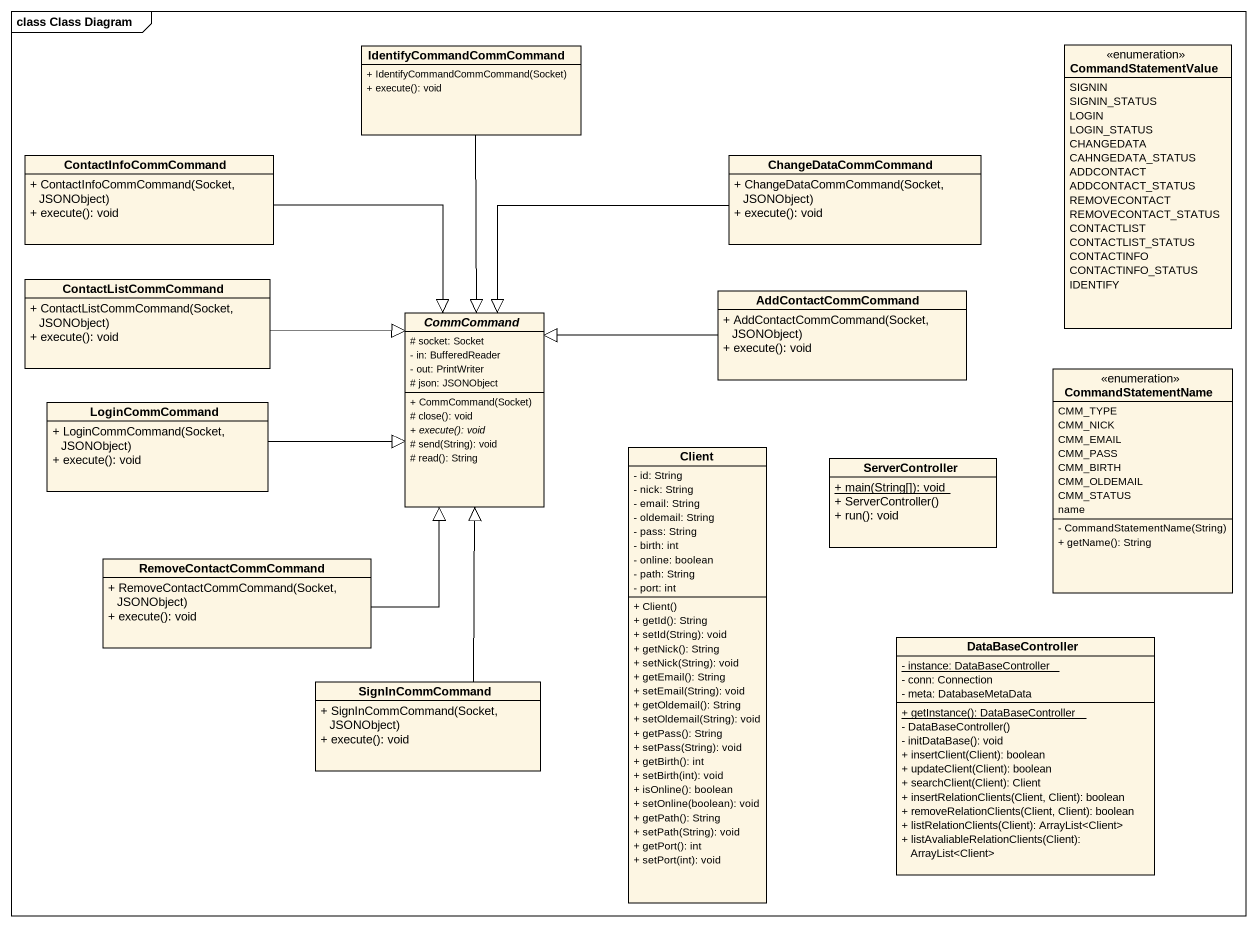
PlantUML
@startuml
mainframe class Class Diagram
hide circle
hide empty members
skinparam classAttributeIconSize 0
class IdentifyCommandCommCommand {
  + IdentifyCommandCommCommand(Socket)
  + execute(): void
}
enum CommandStatementValue {
  SIGNIN
  SIGNIN_STATUS
  LOGIN
  LOGIN_STATUS
  CHANGEDATA
  CAHNGEDATA_STATUS
  ADDCONTACT
  ADDCONTACT_STATUS
  REMOVECONTACT
  REMOVECONTACT_STATUS
  CONTACTLIST
  CONTACTLIST_STATUS
  CONTACTINFO
  CONTACTINFO_STATUS
  IDENTIFY
}
class ContactInfoCommCommand {
  + ContactInfoCommCommand(Socket, JSONObject)
  + execute(): void
}
class ChangeDataCommCommand {
  + ChangeDataCommCommand(Socket, JSONObject)
  + execute(): void
}
class ContactListCommCommand {
  + ContactListCommCommand(Socket, JSONObject)
  + execute(): void
}
abstract class CommCommand {
  # socket: Socket
  - in: BufferedReader
  - out: PrintWriter
  # json: JSONObject
  + CommCommand(Socket)
  # close(): void
  {abstract} + execute(): void
  # send(String): void
  # read(): String
}
class AddContactCommCommand {
  + AddContactCommCommand(Socket, JSONObject)
  + execute(): void
}
class LoginCommCommand {
  + LoginCommCommand(Socket, JSONObject)
  + execute(): void
}
enum CommandStatementName {
  CMM_TYPE
  CMM_NICK
  CMM_EMAIL
  CMM_PASS
  CMM_BIRTH
  CMM_OLDEMAIL
  CMM_STATUS
  name
  - CommandStatementName(String)
  + getName(): String
}
class Client {
  - id: String
  - nick: String
  - email: String
  - oldemail: String
  - pass: String
  - birth: int
  - online: boolean
  - path: String
  - port: int
  + Client()
  + getId(): String
  + setId(String): void
  + getNick(): String
  + setNick(String): void
  + getEmail(): String
  + setEmail(String): void
  + getOldemail(): String
  + setOldemail(String): void
  + getPass(): String
  + setPass(String): void
  + getBirth(): int
  + setBirth(int): void
  + isOnline(): boolean
  + setOnline(boolean): void
  + getPath(): String
  + setPath(String): void
  + getPort(): int
  + setPort(int): void
}
class ServerController {
  {static} + main(String[]): void
  + ServerController()
  + run(): void
}
class RemoveContactCommCommand {
  + RemoveContactCommCommand(Socket, JSONObject)
  + execute(): void
}
class DataBaseController {
  {static} - instance: DataBaseController
  - conn: Connection
  - meta: DatabaseMetaData
  {static} + getInstance(): DataBaseController
  - DataBaseController()
  - initDataBase(): void
  + insertClient(Client): boolean
  + updateClient(Client): boolean
  + searchClient(Client): Client
  + insertRelationClients(Client, Client): boolean
  + removeRelationClients(Client, Client): boolean
  + listRelationClients(Client): ArrayList<Client>
  + listAvaliableRelationClients(Client): ArrayList<Client>
}
class SignInCommCommand {
  + SignInCommCommand(Socket, JSONObject)
  + execute(): void
}
IdentifyCommandCommCommand --|> CommCommand
ContactInfoCommCommand --|> CommCommand
ChangeDataCommCommand -left-|> CommCommand
ContactListCommCommand -right-|> CommCommand
AddContactCommCommand -left-|> CommCommand
LoginCommCommand -right-|> CommCommand
RemoveContactCommCommand -up-|> CommCommand
SignInCommCommand -up-|> CommCommand
@enduml
